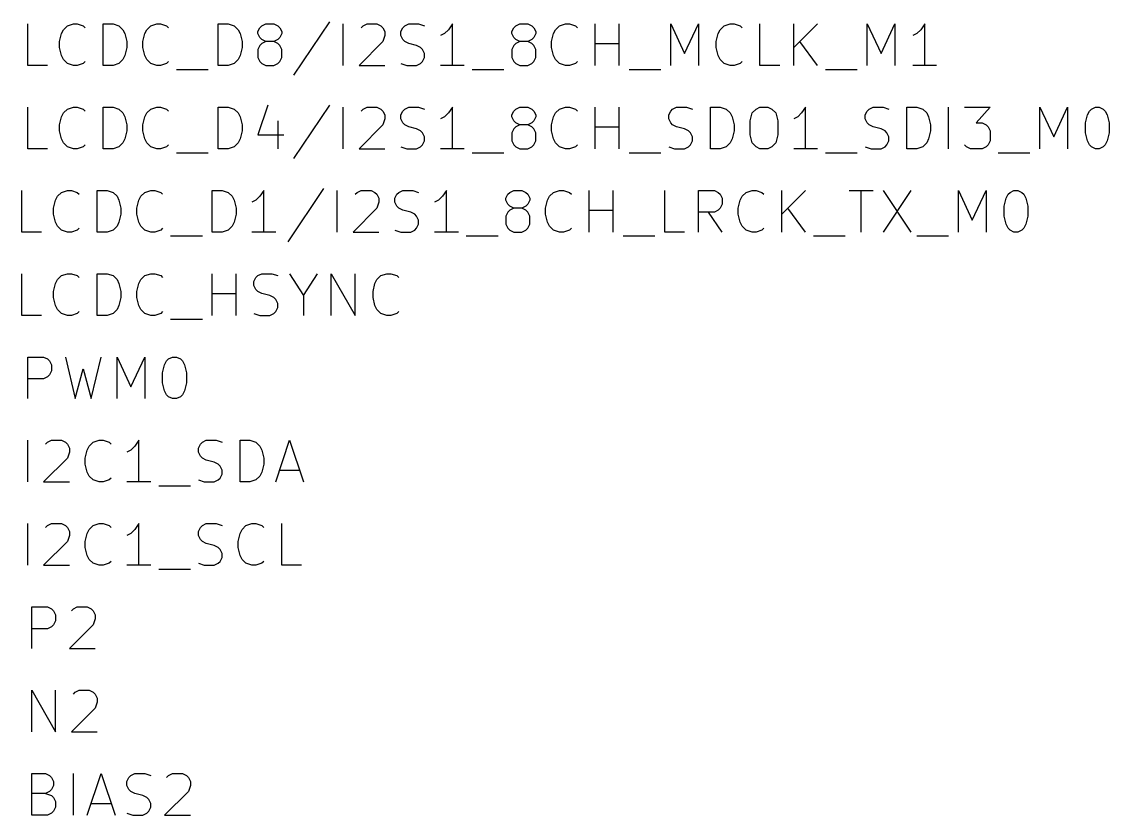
# Model space of a CAD drawing. Header units: millimetres. Extents: x 3 to 237, y -203 to -4.
# Drawn here: x 56.81 to 89.95, y -152.99 to -128.8 of the extents above; entities that cross this region are included whole.
import ezdxf

# ---------------------------------------------------------------- set-up
doc = ezdxf.new("R2010")
doc.units = ezdxf.units.MM
doc.layers.add('GREENSIXTYFIVE', color=129, linetype='CONTINUOUS')

msp = doc.modelspace()

# ---------------------------------------------------------------- linework, layer by layer
at = {"layer": 'GREENSIXTYFIVE', "linetype": 'CONTINUOUS'}
for p, q in [((56.9927, -130.1275), (56.9927, -128.8575)), ((58.2023, -128.918), (58.3837, -128.8575)), ((58.3837, -128.8575), (58.5046, -128.8575)), ((58.5046, -128.8575), (58.6861, -128.918)), ((59.2908, -130.1275), (59.2908, -128.8575)), ((59.2908, -128.8575), (59.5932, -128.8575)), ((59.5932, -128.8575), (59.7746, -128.918)), ((60.7423, -128.918), (60.9237, -128.8575)), ((60.9237, -128.8575), (61.0446, -128.8575)), ((61.0446, -128.8575), (61.2261, -128.918)), ((62.7984, -130.1275), (62.7984, -128.8575)), ((62.7984, -128.8575), (63.1008, -128.8575)), ((63.1008, -128.8575), (63.2822, -128.918)), ((64.1289, -128.918), (64.2499, -128.8575)), ((64.2499, -128.8575), (64.4918, -128.8575)), ((64.4918, -128.8575), (64.6127, -128.918)), ((66.1851, -128.7971), (65.0965, -130.4299)), ((66.6084, -130.1275), (66.6084, -128.8575)), ((67.2132, -128.918), (67.3342, -128.8575)), ((67.3342, -128.8575), (67.6366, -128.8575)), ((67.6366, -128.8575), (67.7575, -128.918)), ((68.4832, -128.918), (68.6042, -128.8575)), ((68.6042, -128.8575), (68.9065, -128.8575)), ((68.9065, -128.8575), (69.088, -128.918)), ((69.9346, -128.8575), (69.8137, -129.039)), ((69.9346, -130.1275), (69.9346, -128.8575)), ((71.8698, -128.918), (71.9908, -128.8575)), ((71.9908, -128.8575), (72.2327, -128.8575)), ((72.2327, -128.8575), (72.3536, -128.918)), ((73.2003, -128.918), (73.3817, -128.8575)), ((73.3817, -128.8575), (73.5026, -128.8575)), ((73.5026, -128.8575), (73.6841, -128.918)), ((74.2888, -130.1275), (74.2888, -128.8575)), ((75.0145, -130.1275), (75.0145, -128.8575)), ((76.5869, -130.1275), (76.5869, -128.8575)), ((76.5869, -128.8575), (77.0103, -129.7647)), ((77.0103, -129.7647), (77.4336, -128.8575)), ((77.4336, -128.8575), (77.4336, -130.1275)), ((78.2198, -128.918), (78.4012, -128.8575)), ((78.4012, -128.8575), (78.5221, -128.8575)), ((78.5221, -128.8575), (78.7036, -128.918)), ((79.3083, -130.1275), (79.3083, -128.8575)), ((80.3364, -130.1275), (80.3364, -128.8575)), ((81.0621, -128.8575), (80.3364, -129.5832)), ((82.574, -130.1275), (82.574, -128.8575)), ((82.574, -128.8575), (82.9974, -129.7647)), ((82.9974, -129.7647), (83.4207, -128.8575)), ((83.4207, -128.8575), (83.4207, -130.1275)), ((84.3278, -128.8575), (84.2069, -129.039)), ((84.3278, -130.1275), (84.3278, -128.8575)), ((57.9604, -129.4018), (58.0208, -129.1599)), ((58.0208, -129.1599), (58.0813, -129.039)), ((58.0813, -129.039), (58.2023, -128.918)), ((58.6861, -128.918), (58.7465, -128.9785)), ((59.7746, -128.918), (59.8956, -129.039)), ((59.8956, -129.039), (59.9561, -129.1599)), ((59.9561, -129.1599), (60.0165, -129.4018)), ((60.5004, -129.4018), (60.5608, -129.1599)), ((60.5608, -129.1599), (60.6213, -129.039)), ((60.6213, -129.039), (60.7423, -128.918)), ((61.2261, -128.918), (61.2865, -128.9785)), ((63.2822, -128.918), (63.4032, -129.039)), ((63.4032, -129.039), (63.4637, -129.1599)), ((63.4637, -129.1599), (63.5241, -129.4018)), ((64.008, -129.0994), (64.0684, -128.9785)), ((64.008, -129.1599), (64.008, -129.0994)), ((64.0684, -129.2809), (64.008, -129.1599)), ((64.0684, -128.9785), (64.1289, -128.918)), ((64.6127, -128.918), (64.6732, -128.9785)), ((64.6732, -128.9785), (64.7337, -129.0994)), ((64.7337, -129.1599), (64.6732, -129.2809)), ((64.7337, -129.0994), (64.7337, -129.1599)), ((67.1528, -128.9785), (67.2132, -128.918)), ((67.7575, -128.918), (67.818, -128.9785)), ((67.818, -128.9785), (67.8785, -129.0994)), ((67.8785, -129.2204), (67.818, -129.4018)), ((67.8785, -129.0994), (67.8785, -129.2204)), ((68.3623, -129.0994), (68.4227, -128.9785)), ((68.3623, -129.2204), (68.3623, -129.0994)), ((68.4227, -129.3413), (68.3623, -129.2204)), ((68.4227, -128.9785), (68.4832, -128.918)), ((69.6927, -129.1599), (69.5718, -129.2204)), ((69.8137, -129.039), (69.6927, -129.1599)), ((71.7489, -129.0994), (71.8093, -128.9785)), ((71.7489, -129.1599), (71.7489, -129.0994)), ((71.8093, -129.2809), (71.7489, -129.1599)), ((71.8093, -128.9785), (71.8698, -128.918)), ((72.3536, -128.918), (72.4141, -128.9785)), ((72.4141, -128.9785), (72.4746, -129.0994)), ((72.4746, -129.1599), (72.4141, -129.2809)), ((72.4746, -129.0994), (72.4746, -129.1599)), ((72.9584, -129.4018), (73.0188, -129.1599)), ((73.0188, -129.1599), (73.0793, -129.039)), ((73.0793, -129.039), (73.2003, -128.918)), ((73.6841, -128.918), (73.7445, -128.9785)), ((77.9779, -129.4018), (78.0383, -129.1599)), ((78.0383, -129.1599), (78.0988, -129.039)), ((78.0988, -129.039), (78.2198, -128.918)), ((78.7036, -128.918), (78.764, -128.9785)), ((84.0859, -129.1599), (83.965, -129.2204)), ((84.2069, -129.039), (84.0859, -129.1599)), ((57.9604, -129.5832), (57.9604, -129.4018)), ((60.0165, -129.4018), (60.0165, -129.5832)), ((60.5004, -129.5832), (60.5004, -129.4018)), ((63.5241, -129.4018), (63.5241, -129.5832)), ((64.0684, -129.5228), (64.008, -129.6437)), ((64.1289, -129.3413), (64.0684, -129.2809)), ((64.1289, -129.4623), (64.0684, -129.5228)), ((64.2499, -129.4018), (64.1289, -129.3413)), ((64.2499, -129.4018), (64.1289, -129.4623)), ((64.4918, -129.4018), (64.2499, -129.4018)), ((64.6127, -129.3413), (64.4918, -129.4018)), ((64.6127, -129.4623), (64.4918, -129.4018)), ((64.6732, -129.2809), (64.6127, -129.3413)), ((64.6732, -129.5228), (64.6127, -129.4623)), ((64.7337, -129.6437), (64.6732, -129.5228)), ((67.818, -129.4018), (67.0923, -130.1275)), ((68.4832, -129.4018), (68.4227, -129.3413)), ((68.6042, -129.4623), (68.4832, -129.4018)), ((68.8461, -129.5228), (68.6042, -129.4623)), ((68.967, -129.5832), (68.8461, -129.5228)), ((71.8093, -129.5228), (71.7489, -129.6437)), ((71.8698, -129.3413), (71.8093, -129.2809)), ((71.8698, -129.4623), (71.8093, -129.5228)), ((71.9908, -129.4018), (71.8698, -129.3413)), ((71.9908, -129.4018), (71.8698, -129.4623)), ((72.2327, -129.4018), (71.9908, -129.4018)), ((72.3536, -129.3413), (72.2327, -129.4018)), ((72.3536, -129.4623), (72.2327, -129.4018)), ((72.4141, -129.2809), (72.3536, -129.3413)), ((72.4141, -129.5228), (72.3536, -129.4623)), ((72.4746, -129.6437), (72.4141, -129.5228)), ((72.9584, -129.5832), (72.9584, -129.4018)), ((74.2888, -129.4623), (75.0145, -129.4623)), ((77.9779, -129.5832), (77.9779, -129.4018)), ((81.0621, -130.1275), (80.5179, -129.4018)), ((58.0208, -129.8251), (57.9604, -129.5832)), ((58.0813, -129.9461), (58.0208, -129.8251)), ((59.9561, -129.8251), (59.8956, -129.9461)), ((60.0165, -129.5832), (59.9561, -129.8251)), ((60.5608, -129.8251), (60.5004, -129.5832)), ((60.6213, -129.9461), (60.5608, -129.8251)), ((63.4637, -129.8251), (63.4032, -129.9461)), ((63.5241, -129.5832), (63.4637, -129.8251)), ((64.008, -129.6437), (64.008, -129.8856)), ((64.008, -129.8856), (64.0684, -130.0066)), ((64.6732, -130.0066), (64.7337, -129.8856)), ((64.7337, -129.8856), (64.7337, -129.6437)), ((69.0275, -129.6437), (68.967, -129.5832)), ((69.088, -129.7647), (69.0275, -129.6437)), ((69.0275, -130.0066), (69.088, -129.8856)), ((69.088, -129.8856), (69.088, -129.7647)), ((71.7489, -129.6437), (71.7489, -129.8856)), ((71.7489, -129.8856), (71.8093, -130.0066)), ((72.4141, -130.0066), (72.4746, -129.8856)), ((72.4746, -129.8856), (72.4746, -129.6437)), ((73.0188, -129.8251), (72.9584, -129.5832)), ((73.0793, -129.9461), (73.0188, -129.8251)), ((78.0383, -129.8251), (77.9779, -129.5832)), ((78.0988, -129.9461), (78.0383, -129.8251)), ((57.5975, -130.1275), (56.9927, -130.1275)), ((58.2023, -130.0671), (58.0813, -129.9461)), ((58.3837, -130.1275), (58.2023, -130.0671)), ((58.5046, -130.1275), (58.3837, -130.1275)), ((58.6861, -130.0671), (58.5046, -130.1275)), ((58.7465, -130.0066), (58.6861, -130.0671)), ((59.5932, -130.1275), (59.2908, -130.1275)), ((59.7746, -130.0671), (59.5932, -130.1275)), ((59.8956, -129.9461), (59.7746, -130.0671)), ((60.7423, -130.0671), (60.6213, -129.9461)), ((60.9237, -130.1275), (60.7423, -130.0671)), ((61.0446, -130.1275), (60.9237, -130.1275)), ((61.2261, -130.0671), (61.0446, -130.1275)), ((61.2865, -130.0066), (61.2261, -130.0671)), ((63.1008, -130.1275), (62.7984, -130.1275)), ((63.2822, -130.0671), (63.1008, -130.1275)), ((63.4032, -129.9461), (63.2822, -130.0671)), ((64.0684, -130.0066), (64.1289, -130.0671)), ((64.1289, -130.0671), (64.2499, -130.1275)), ((64.2499, -130.1275), (64.4918, -130.1275)), ((64.4918, -130.1275), (64.6127, -130.0671)), ((64.6127, -130.0671), (64.6732, -130.0066)), ((67.0923, -130.1275), (67.8785, -130.1275)), ((68.3623, -130.0671), (68.5437, -130.1275)), ((68.5437, -130.1275), (68.8461, -130.1275)), ((68.8461, -130.1275), (68.967, -130.0671)), ((68.967, -130.0671), (69.0275, -130.0066)), ((70.2975, -130.1275), (69.5718, -130.1275)), ((71.8093, -130.0066), (71.8698, -130.0671)), ((71.8698, -130.0671), (71.9908, -130.1275)), ((71.9908, -130.1275), (72.2327, -130.1275)), ((72.2327, -130.1275), (72.3536, -130.0671)), ((72.3536, -130.0671), (72.4141, -130.0066)), ((73.2003, -130.0671), (73.0793, -129.9461)), ((73.3817, -130.1275), (73.2003, -130.0671)), ((73.5026, -130.1275), (73.3817, -130.1275)), ((73.6841, -130.0671), (73.5026, -130.1275)), ((73.7445, -130.0066), (73.6841, -130.0671)), ((78.2198, -130.0671), (78.0988, -129.9461)), ((78.4012, -130.1275), (78.2198, -130.0671)), ((78.5221, -130.1275), (78.4012, -130.1275)), ((78.7036, -130.0671), (78.5221, -130.1275)), ((78.764, -130.0066), (78.7036, -130.0671)), ((79.9131, -130.1275), (79.3083, -130.1275)), ((84.6907, -130.1275), (83.965, -130.1275)), ((61.5285, -130.2485), (62.4961, -130.2485)), ((70.5394, -130.2485), (71.507, -130.2485)), ((75.317, -130.2485), (76.2846, -130.2485)), ((81.3041, -130.2485), (82.2717, -130.2485)), ((56.9927, -132.6675), (56.9927, -131.3975)), ((58.0813, -131.579), (58.2023, -131.458)), ((58.2023, -131.458), (58.3837, -131.3975)), ((58.3837, -131.3975), (58.5046, -131.3975)), ((58.5046, -131.3975), (58.6861, -131.458)), ((58.6861, -131.458), (58.7465, -131.5185)), ((59.2908, -132.6675), (59.2908, -131.3975)), ((59.2908, -131.3975), (59.5932, -131.3975)), ((59.5932, -131.3975), (59.7746, -131.458)), ((59.7746, -131.458), (59.8956, -131.579)), ((60.6213, -131.579), (60.7423, -131.458)), ((60.7423, -131.458), (60.9237, -131.3975)), ((60.9237, -131.3975), (61.0446, -131.3975)), ((61.0446, -131.3975), (61.2261, -131.458)), ((61.2261, -131.458), (61.2865, -131.5185)), ((62.7984, -132.6675), (62.7984, -131.3975)), ((62.7984, -131.3975), (63.1008, -131.3975)), ((63.1008, -131.3975), (63.2822, -131.458)), ((63.2822, -131.458), (63.4032, -131.579)), ((64.3103, -131.3371), (64.008, -132.2442)), ((66.1851, -131.3371), (65.0965, -132.9699)), ((66.6084, -132.6675), (66.6084, -131.3975)), ((67.1528, -131.5185), (67.2132, -131.458)), ((67.2132, -131.458), (67.3342, -131.3975)), ((67.3342, -131.3975), (67.6366, -131.3975)), ((67.6366, -131.3975), (67.7575, -131.458)), ((67.7575, -131.458), (67.818, -131.5185)), ((67.818, -131.5185), (67.8785, -131.6394)), ((68.3623, -131.6394), (68.4227, -131.5185)), ((68.4227, -131.5185), (68.4832, -131.458)), ((68.4832, -131.458), (68.6042, -131.3975)), ((68.6042, -131.3975), (68.9065, -131.3975)), ((68.9065, -131.3975), (69.088, -131.458)), ((69.9346, -131.3975), (69.8137, -131.579)), ((69.9346, -132.6675), (69.9346, -131.3975)), ((71.7489, -131.6394), (71.8093, -131.5185)), ((71.8093, -131.5185), (71.8698, -131.458)), ((71.8698, -131.458), (71.9908, -131.3975)), ((71.9908, -131.3975), (72.2327, -131.3975)), ((72.2327, -131.3975), (72.3536, -131.458)), ((72.3536, -131.458), (72.4141, -131.5185)), ((72.4141, -131.5185), (72.4746, -131.6394)), ((73.0793, -131.579), (73.2003, -131.458)), ((73.2003, -131.458), (73.3817, -131.3975)), ((73.3817, -131.3975), (73.5026, -131.3975)), ((73.5026, -131.3975), (73.6841, -131.458)), ((73.6841, -131.458), (73.7445, -131.5185)), ((74.2888, -132.6675), (74.2888, -131.3975)), ((75.0145, -132.6675), (75.0145, -131.3975)), ((76.5265, -131.6394), (76.5869, -131.5185)), ((76.5869, -131.5185), (76.6474, -131.458)), ((76.6474, -131.458), (76.7684, -131.3975)), ((76.7684, -131.3975), (77.0707, -131.3975)), ((77.0707, -131.3975), (77.2522, -131.458)), ((77.7964, -132.6675), (77.7964, -131.3975)), ((77.7964, -131.3975), (78.0988, -131.3975)), ((78.0988, -131.3975), (78.2802, -131.458)), ((78.2802, -131.458), (78.4012, -131.579)), ((79.0664, -131.579), (79.1874, -131.458)), ((79.1874, -131.458), (79.3083, -131.3975)), ((79.3083, -131.3975), (79.5502, -131.3975)), ((79.5502, -131.3975), (79.6712, -131.458)), ((79.6712, -131.458), (79.7921, -131.579)), ((80.6993, -131.3975), (80.5784, -131.579)), ((80.6993, -132.6675), (80.6993, -131.3975)), ((82.5136, -131.6394), (82.574, -131.5185)), ((82.574, -131.5185), (82.6345, -131.458)), ((82.6345, -131.458), (82.7555, -131.3975)), ((82.7555, -131.3975), (83.0578, -131.3975)), ((83.0578, -131.3975), (83.2393, -131.458)), ((83.7835, -132.6675), (83.7835, -131.3975)), ((83.7835, -131.3975), (84.0859, -131.3975)), ((84.0859, -131.3975), (84.2673, -131.458)), ((84.2673, -131.458), (84.3883, -131.579)), ((85.0535, -132.6675), (85.0535, -131.3975)), ((85.5374, -131.3975), (86.3236, -131.3975)), ((86.3236, -131.3975), (85.9002, -131.8813)), ((87.8354, -132.6675), (87.8354, -131.3975)), ((87.8354, -131.3975), (88.2588, -132.3047)), ((88.2588, -132.3047), (88.6821, -131.3975)), ((88.6821, -131.3975), (88.6821, -132.6675)), ((89.2868, -131.6394), (89.3473, -131.5185)), ((89.3473, -131.5185), (89.4078, -131.458)), ((89.4078, -131.458), (89.5287, -131.3975)), ((89.5287, -131.3975), (89.6497, -131.3975)), ((89.6497, -131.3975), (89.7706, -131.458)), ((89.7706, -131.458), (89.8311, -131.5185)), ((89.8311, -131.5185), (89.8916, -131.6394)), ((57.9604, -131.9418), (58.0208, -131.6999)), ((58.0208, -131.6999), (58.0813, -131.579)), ((59.8956, -131.579), (59.9561, -131.6999)), ((59.9561, -131.6999), (60.0165, -131.9418)), ((60.5004, -131.9418), (60.5608, -131.6999)), ((60.5608, -131.6999), (60.6213, -131.579)), ((63.4032, -131.579), (63.4637, -131.6999)), ((63.4637, -131.6999), (63.5241, -131.9418)), ((64.6127, -131.8209), (64.6127, -132.6675)), ((67.8785, -131.7604), (67.818, -131.9418)), ((67.8785, -131.6394), (67.8785, -131.7604)), ((68.3623, -131.7604), (68.3623, -131.6394)), ((68.4227, -131.8813), (68.3623, -131.7604)), ((68.4832, -131.9418), (68.4227, -131.8813)), ((69.6927, -131.6999), (69.5718, -131.7604)), ((69.8137, -131.579), (69.6927, -131.6999)), ((71.7489, -131.6999), (71.7489, -131.6394)), ((71.8093, -131.8209), (71.7489, -131.6999)), ((71.8698, -131.8813), (71.8093, -131.8209)), ((71.9908, -131.9418), (71.8698, -131.8813)), ((72.3536, -131.8813), (72.2327, -131.9418)), ((72.4141, -131.8209), (72.3536, -131.8813)), ((72.4746, -131.6999), (72.4141, -131.8209)), ((72.4746, -131.6394), (72.4746, -131.6999)), ((72.9584, -131.9418), (73.0188, -131.6999)), ((73.0188, -131.6999), (73.0793, -131.579)), ((76.5265, -131.7604), (76.5265, -131.6394)), ((76.5869, -131.8813), (76.5265, -131.7604)), ((76.6474, -131.9418), (76.5869, -131.8813)), ((78.4012, -131.579), (78.4617, -131.6999)), ((78.4617, -131.6999), (78.5221, -131.9418)), ((79.006, -131.8209), (79.0664, -131.579)), ((79.006, -132.2442), (79.006, -131.8209)), ((79.7921, -131.579), (79.8526, -131.8209)), ((79.8526, -131.8209), (79.8526, -132.2442)), ((80.4574, -131.6999), (80.3365, -131.7604)), ((80.5784, -131.579), (80.4574, -131.6999)), ((82.5136, -131.7604), (82.5136, -131.6394)), ((82.574, -131.8813), (82.5136, -131.7604)), ((82.6345, -131.9418), (82.574, -131.8813)), ((84.3883, -131.579), (84.4488, -131.6999)), ((84.4488, -131.6999), (84.5092, -131.9418)), ((85.9002, -131.8813), (86.0817, -131.8813)), ((86.0817, -131.8813), (86.2026, -131.9418)), ((89.2264, -131.8813), (89.2868, -131.6394)), ((89.2264, -132.1837), (89.2264, -131.8813)), ((89.8916, -131.6394), (89.9521, -131.8813)), ((89.9521, -131.8813), (89.9521, -132.1837)), ((57.9604, -132.1232), (57.9604, -131.9418)), ((58.0208, -132.3651), (57.9604, -132.1232)), ((60.0165, -132.1232), (59.9561, -132.3651)), ((60.0165, -131.9418), (60.0165, -132.1232)), ((60.5004, -132.1232), (60.5004, -131.9418)), ((60.5608, -132.3651), (60.5004, -132.1232)), ((63.5241, -132.1232), (63.4637, -132.3651)), ((63.5241, -131.9418), (63.5241, -132.1232)), ((67.818, -131.9418), (67.0923, -132.6675)), ((68.6042, -132.0023), (68.4832, -131.9418)), ((68.8461, -132.0628), (68.6042, -132.0023)), ((68.967, -132.1232), (68.8461, -132.0628)), ((69.0275, -132.1837), (68.967, -132.1232)), ((69.088, -132.3047), (69.0275, -132.1837)), ((71.8093, -132.0628), (71.7489, -132.1837)), ((71.7489, -132.1837), (71.7489, -132.4256)), ((71.8698, -132.0023), (71.8093, -132.0628)), ((71.9908, -131.9418), (71.8698, -132.0023)), ((72.2327, -131.9418), (71.9908, -131.9418)), ((72.3536, -132.0023), (72.2327, -131.9418)), ((72.4141, -132.0628), (72.3536, -132.0023)), ((72.4746, -132.1837), (72.4141, -132.0628)), ((72.4746, -132.4256), (72.4746, -132.1837)), ((72.9584, -132.1232), (72.9584, -131.9418)), ((73.0188, -132.3651), (72.9584, -132.1232)), ((74.2888, -132.0023), (75.0145, -132.0023)), ((76.7684, -132.0023), (76.6474, -131.9418)), ((77.0103, -132.0628), (76.7684, -132.0023)), ((77.1312, -132.1232), (77.0103, -132.0628)), ((77.1917, -132.1837), (77.1312, -132.1232)), ((77.2522, -132.3047), (77.1917, -132.1837)), ((78.5221, -132.1232), (78.4617, -132.3651)), ((78.5221, -131.9418), (78.5221, -132.1232)), ((82.7555, -132.0023), (82.6345, -131.9418)), ((82.9974, -132.0628), (82.7555, -132.0023)), ((83.1183, -132.1232), (82.9974, -132.0628)), ((83.1788, -132.1837), (83.1183, -132.1232)), ((83.2393, -132.3047), (83.1788, -132.1837)), ((84.5092, -132.1232), (84.4488, -132.3651)), ((84.5092, -131.9418), (84.5092, -132.1232)), ((86.2026, -131.9418), (86.2631, -132.0023)), ((86.2631, -132.0023), (86.3236, -132.1232)), ((86.3236, -132.1232), (86.3236, -132.4256)), ((89.2868, -132.4256), (89.2264, -132.1837)), ((89.9521, -132.1837), (89.8916, -132.4256)), ((58.0813, -132.4861), (58.0208, -132.3651)), ((58.2023, -132.6071), (58.0813, -132.4861)), ((58.7465, -132.5466), (58.6861, -132.6071)), ((59.8956, -132.4861), (59.7746, -132.6071)), ((59.9561, -132.3651), (59.8956, -132.4861)), ((60.6213, -132.4861), (60.5608, -132.3651)), ((60.7423, -132.6071), (60.6213, -132.4861)), ((61.2865, -132.5466), (61.2261, -132.6071)), ((63.4032, -132.4861), (63.2822, -132.6071)), ((63.4637, -132.3651), (63.4032, -132.4861)), ((64.008, -132.2442), (64.7941, -132.2442)), ((68.967, -132.6071), (69.0275, -132.5466)), ((69.0275, -132.5466), (69.088, -132.4256)), ((69.088, -132.4256), (69.088, -132.3047)), ((71.7489, -132.4256), (71.8093, -132.5466)), ((71.8093, -132.5466), (71.8698, -132.6071)), ((72.3536, -132.6071), (72.4141, -132.5466)), ((72.4141, -132.5466), (72.4746, -132.4256)), ((73.0793, -132.4861), (73.0188, -132.3651)), ((73.2003, -132.6071), (73.0793, -132.4861)), ((73.7445, -132.5466), (73.6841, -132.6071)), ((77.1312, -132.6071), (77.1917, -132.5466)), ((77.1917, -132.5466), (77.2522, -132.4256)), ((77.2522, -132.4256), (77.2522, -132.3047)), ((78.4012, -132.4861), (78.2802, -132.6071)), ((78.4617, -132.3651), (78.4012, -132.4861)), ((79.0664, -132.4861), (79.006, -132.2442)), ((79.1874, -132.6071), (79.0664, -132.4861)), ((79.7921, -132.4861), (79.6712, -132.6071)), ((79.8526, -132.2442), (79.7921, -132.4861)), ((83.1183, -132.6071), (83.1788, -132.5466)), ((83.1788, -132.5466), (83.2393, -132.4256)), ((83.2393, -132.4256), (83.2393, -132.3047)), ((84.3883, -132.4861), (84.2673, -132.6071)), ((84.4488, -132.3651), (84.3883, -132.4861)), ((85.5979, -132.6071), (85.5374, -132.5466)), ((86.2631, -132.5466), (86.2026, -132.6071)), ((86.3236, -132.4256), (86.2631, -132.5466)), ((89.3473, -132.5466), (89.2868, -132.4256)), ((89.4078, -132.6071), (89.3473, -132.5466)), ((89.8311, -132.5466), (89.7706, -132.6071)), ((89.8916, -132.4256), (89.8311, -132.5466)), ((57.5975, -132.6675), (56.9927, -132.6675)), ((58.3837, -132.6675), (58.2023, -132.6071)), ((58.5046, -132.6675), (58.3837, -132.6675)), ((58.6861, -132.6071), (58.5046, -132.6675)), ((59.5932, -132.6675), (59.2908, -132.6675)), ((59.7746, -132.6071), (59.5932, -132.6675)), ((60.9237, -132.6675), (60.7423, -132.6071)), ((61.0446, -132.6675), (60.9237, -132.6675)), ((61.2261, -132.6071), (61.0446, -132.6675)), ((61.5285, -132.7885), (62.4961, -132.7885)), ((63.1008, -132.6675), (62.7984, -132.6675)), ((63.2822, -132.6071), (63.1008, -132.6675)), ((67.0923, -132.6675), (67.8785, -132.6675)), ((68.3623, -132.6071), (68.5437, -132.6675)), ((68.5437, -132.6675), (68.8461, -132.6675)), ((68.8461, -132.6675), (68.967, -132.6071)), ((70.2975, -132.6675), (69.5718, -132.6675)), ((70.5394, -132.7885), (71.507, -132.7885)), ((71.8698, -132.6071), (71.9908, -132.6675)), ((71.9908, -132.6675), (72.2327, -132.6675)), ((72.2327, -132.6675), (72.3536, -132.6071)), ((73.3817, -132.6675), (73.2003, -132.6071)), ((73.5026, -132.6675), (73.3817, -132.6675)), ((73.6841, -132.6071), (73.5026, -132.6675)), ((75.317, -132.7885), (76.2846, -132.7885)), ((76.5265, -132.6071), (76.7079, -132.6675)), ((76.7079, -132.6675), (77.0103, -132.6675)), ((77.0103, -132.6675), (77.1312, -132.6071)), ((78.0988, -132.6675), (77.7964, -132.6675)), ((78.2802, -132.6071), (78.0988, -132.6675)), ((79.3083, -132.6675), (79.1874, -132.6071)), ((79.5502, -132.6675), (79.3083, -132.6675)), ((79.6712, -132.6071), (79.5502, -132.6675)), ((81.0622, -132.6675), (80.3365, -132.6675)), ((81.3041, -132.7885), (82.2717, -132.7885)), ((82.5136, -132.6071), (82.695, -132.6675)), ((82.695, -132.6675), (82.9974, -132.6675)), ((82.9974, -132.6675), (83.1183, -132.6071)), ((84.0859, -132.6675), (83.7835, -132.6675)), ((84.2673, -132.6071), (84.0859, -132.6675)), ((85.7188, -132.6675), (85.5979, -132.6071)), ((86.0817, -132.6675), (85.7188, -132.6675)), ((86.2026, -132.6071), (86.0817, -132.6675)), ((86.5655, -132.7885), (87.5331, -132.7885)), ((89.5287, -132.6675), (89.4078, -132.6071)), ((89.6497, -132.6675), (89.5287, -132.6675)), ((89.7706, -132.6071), (89.6497, -132.6675)), ((66.0037, -133.8771), (64.9151, -135.5099)), ((56.8113, -135.2075), (56.8113, -133.9375)), ((57.8394, -134.2399), (57.8999, -134.119)), ((57.8999, -134.119), (58.0209, -133.998)), ((58.0209, -133.998), (58.2023, -133.9375)), ((58.2023, -133.9375), (58.3232, -133.9375)), ((58.3232, -133.9375), (58.5047, -133.998)), ((58.5047, -133.998), (58.5651, -134.0585)), ((59.1094, -135.2075), (59.1094, -133.9375)), ((59.1094, -133.9375), (59.4118, -133.9375)), ((59.4118, -133.9375), (59.5932, -133.998)), ((59.5932, -133.998), (59.7142, -134.119)), ((59.7142, -134.119), (59.7747, -134.2399)), ((60.3794, -134.2399), (60.4399, -134.119)), ((60.4399, -134.119), (60.5609, -133.998)), ((60.5609, -133.998), (60.7423, -133.9375)), ((60.7423, -133.9375), (60.8632, -133.9375)), ((60.8632, -133.9375), (61.0447, -133.998)), ((61.0447, -133.998), (61.1051, -134.0585)), ((62.617, -135.2075), (62.617, -133.9375)), ((62.617, -133.9375), (62.9194, -133.9375)), ((62.9194, -133.9375), (63.1008, -133.998)), ((63.1008, -133.998), (63.2218, -134.119)), ((63.2218, -134.119), (63.2823, -134.2399)), ((64.0685, -134.119), (63.9475, -134.2399)), ((64.1894, -133.9375), (64.0685, -134.119)), ((64.1894, -135.2075), (64.1894, -133.9375)), ((66.427, -135.2075), (66.427, -133.9375)), ((66.9714, -134.0585), (67.0318, -133.998)), ((67.0318, -133.998), (67.1528, -133.9375)), ((67.1528, -133.9375), (67.4552, -133.9375)), ((67.4552, -133.9375), (67.5761, -133.998)), ((67.5761, -133.998), (67.6366, -134.0585)), ((67.6366, -134.0585), (67.6971, -134.1794)), ((67.6971, -134.1794), (67.6971, -134.3004)), ((68.1809, -134.1794), (68.2413, -134.0585)), ((68.1809, -134.3004), (68.1809, -134.1794)), ((68.2413, -134.0585), (68.3018, -133.998)), ((68.3018, -133.998), (68.4228, -133.9375)), ((68.4228, -133.9375), (68.7251, -133.9375)), ((68.7251, -133.9375), (68.9066, -133.998)), ((69.6323, -134.119), (69.5113, -134.2399)), ((69.7532, -133.9375), (69.6323, -134.119)), ((69.7532, -135.2075), (69.7532, -133.9375)), ((71.5675, -134.1794), (71.6279, -134.0585)), ((71.5675, -134.2399), (71.5675, -134.1794)), ((71.6279, -134.0585), (71.6884, -133.998)), ((71.6884, -133.998), (71.8094, -133.9375)), ((71.8094, -133.9375), (72.0513, -133.9375)), ((72.0513, -133.9375), (72.1722, -133.998)), ((72.1722, -133.998), (72.2327, -134.0585)), ((72.2327, -134.0585), (72.2932, -134.1794)), ((72.2932, -134.1794), (72.2932, -134.2399)), ((72.8374, -134.2399), (72.8979, -134.119)), ((72.8979, -134.119), (73.0189, -133.998)), ((73.0189, -133.998), (73.2003, -133.9375)), ((73.2003, -133.9375), (73.3212, -133.9375)), ((73.3212, -133.9375), (73.5027, -133.998)), ((73.5027, -133.998), (73.5631, -134.0585)), ((74.1074, -135.2075), (74.1074, -133.9375)), ((74.8331, -135.2075), (74.8331, -133.9375)), ((76.4055, -135.2075), (76.4055, -133.9375)), ((77.4336, -135.2075), (77.4336, -133.9375)), ((77.4336, -133.9375), (77.9174, -133.9375)), ((77.9174, -133.9375), (78.0384, -133.998)), ((78.0384, -133.998), (78.0989, -134.0585)), ((78.0989, -134.0585), (78.1593, -134.1794)), ((78.1593, -134.1794), (78.1593, -134.3609)), ((78.7036, -134.2399), (78.7641, -134.119)), ((78.7641, -134.119), (78.8851, -133.998)), ((78.8851, -133.998), (79.0665, -133.9375)), ((79.0665, -133.9375), (79.1874, -133.9375)), ((79.1874, -133.9375), (79.3689, -133.998)), ((79.3689, -133.998), (79.4293, -134.0585)), ((79.9736, -135.2075), (79.9736, -133.9375)), ((80.6993, -133.9375), (79.9736, -134.6632)), ((82.0298, -133.9375), (82.7555, -133.9375)), ((82.3927, -135.2075), (82.3927, -133.9375)), ((83.0579, -133.9375), (83.9045, -135.2075)), ((83.9045, -133.9375), (83.0579, -135.2075)), ((85.3559, -135.2075), (85.3559, -133.9375)), ((85.3559, -133.9375), (85.7793, -134.8447)), ((85.7793, -134.8447), (86.2026, -133.9375)), ((86.2026, -133.9375), (86.2026, -135.2075)), ((86.7469, -134.4213), (86.8073, -134.1794)), ((86.8073, -134.1794), (86.8678, -134.0585)), ((86.8678, -134.0585), (86.9283, -133.998)), ((86.9283, -133.998), (87.0492, -133.9375)), ((87.0492, -133.9375), (87.1702, -133.9375)), ((87.1702, -133.9375), (87.2911, -133.998)), ((87.2911, -133.998), (87.3516, -134.0585)), ((87.3516, -134.0585), (87.4121, -134.1794)), ((87.4121, -134.1794), (87.4726, -134.4213)), ((57.779, -134.4818), (57.8394, -134.2399)), ((57.779, -134.6632), (57.779, -134.4818)), ((59.7747, -134.2399), (59.8351, -134.4818)), ((59.8351, -134.4818), (59.8351, -134.6632)), ((60.319, -134.4818), (60.3794, -134.2399)), ((60.319, -134.6632), (60.319, -134.4818)), ((63.2823, -134.2399), (63.3427, -134.4818)), ((63.3427, -134.4818), (63.3427, -134.6632)), ((63.9475, -134.2399), (63.8266, -134.3004)), ((67.6366, -134.4818), (66.9109, -135.2075)), ((67.6971, -134.3004), (67.6366, -134.4818)), ((68.2413, -134.4213), (68.1809, -134.3004)), ((68.3018, -134.4818), (68.2413, -134.4213)), ((68.4228, -134.5423), (68.3018, -134.4818)), ((68.6647, -134.6028), (68.4228, -134.5423)), ((69.5113, -134.2399), (69.3904, -134.3004)), ((71.6279, -134.3609), (71.5675, -134.2399)), ((71.6884, -134.4213), (71.6279, -134.3609)), ((71.6884, -134.5423), (71.6279, -134.6028)), ((71.8094, -134.4818), (71.6884, -134.4213)), ((71.8094, -134.4818), (71.6884, -134.5423)), ((72.0513, -134.4818), (71.8094, -134.4818)), ((72.1722, -134.4213), (72.0513, -134.4818)), ((72.1722, -134.5423), (72.0513, -134.4818)), ((72.2327, -134.3609), (72.1722, -134.4213)), ((72.2327, -134.6028), (72.1722, -134.5423)), ((72.2932, -134.2399), (72.2327, -134.3609)), ((72.777, -134.4818), (72.8374, -134.2399)), ((72.777, -134.6632), (72.777, -134.4818)), ((74.1074, -134.5423), (74.8331, -134.5423)), ((78.0384, -134.5423), (77.9174, -134.6028)), ((78.0989, -134.4818), (78.0384, -134.5423)), ((78.1593, -134.3609), (78.0989, -134.4818)), ((78.6432, -134.4818), (78.7036, -134.2399)), ((78.6432, -134.6632), (78.6432, -134.4818)), ((80.6993, -135.2075), (80.1551, -134.4818)), ((86.7469, -134.7237), (86.7469, -134.4213)), ((87.4726, -134.4213), (87.4726, -134.7237)), ((57.8394, -134.9051), (57.779, -134.6632)), ((59.8351, -134.6632), (59.7747, -134.9051)), ((60.3794, -134.9051), (60.319, -134.6632)), ((63.3427, -134.6632), (63.2823, -134.9051)), ((68.7856, -134.6632), (68.6647, -134.6028)), ((68.8461, -134.7237), (68.7856, -134.6632)), ((68.9066, -134.8447), (68.8461, -134.7237)), ((68.9066, -134.9656), (68.9066, -134.8447)), ((71.6279, -134.6028), (71.5675, -134.7237)), ((71.5675, -134.7237), (71.5675, -134.9656)), ((72.2932, -134.7237), (72.2327, -134.6028)), ((72.2932, -134.9656), (72.2932, -134.7237)), ((72.8374, -134.9051), (72.777, -134.6632)), ((77.9174, -134.6028), (77.4336, -134.6028)), ((78.1593, -135.2075), (77.736, -134.6028)), ((78.7036, -134.9051), (78.6432, -134.6632)), ((86.8073, -134.9656), (86.7469, -134.7237)), ((87.4726, -134.7237), (87.4121, -134.9656)), ((57.4161, -135.2075), (56.8113, -135.2075)), ((57.8999, -135.0261), (57.8394, -134.9051)), ((58.0209, -135.1471), (57.8999, -135.0261)), ((58.2023, -135.2075), (58.0209, -135.1471)), ((58.3232, -135.2075), (58.2023, -135.2075)), ((58.5047, -135.1471), (58.3232, -135.2075)), ((58.5651, -135.0866), (58.5047, -135.1471)), ((59.4118, -135.2075), (59.1094, -135.2075)), ((59.5932, -135.1471), (59.4118, -135.2075)), ((59.7142, -135.0261), (59.5932, -135.1471)), ((59.7747, -134.9051), (59.7142, -135.0261)), ((60.4399, -135.0261), (60.3794, -134.9051)), ((60.5609, -135.1471), (60.4399, -135.0261)), ((60.7423, -135.2075), (60.5609, -135.1471)), ((60.8632, -135.2075), (60.7423, -135.2075)), ((61.0447, -135.1471), (60.8632, -135.2075)), ((61.1051, -135.0866), (61.0447, -135.1471)), ((62.9194, -135.2075), (62.617, -135.2075)), ((63.1008, -135.1471), (62.9194, -135.2075)), ((63.2218, -135.0261), (63.1008, -135.1471)), ((63.2823, -134.9051), (63.2218, -135.0261)), ((64.5523, -135.2075), (63.8266, -135.2075)), ((66.9109, -135.2075), (67.6971, -135.2075)), ((68.1809, -135.1471), (68.3623, -135.2075)), ((68.3623, -135.2075), (68.6647, -135.2075)), ((68.6647, -135.2075), (68.7856, -135.1471)), ((68.7856, -135.1471), (68.8461, -135.0866)), ((68.8461, -135.0866), (68.9066, -134.9656)), ((70.1161, -135.2075), (69.3904, -135.2075)), ((71.5675, -134.9656), (71.6279, -135.0866)), ((71.6279, -135.0866), (71.6884, -135.1471)), ((71.6884, -135.1471), (71.8094, -135.2075)), ((71.8094, -135.2075), (72.0513, -135.2075)), ((72.0513, -135.2075), (72.1722, -135.1471)), ((72.1722, -135.1471), (72.2327, -135.0866)), ((72.2327, -135.0866), (72.2932, -134.9656)), ((72.8979, -135.0261), (72.8374, -134.9051)), ((73.0189, -135.1471), (72.8979, -135.0261)), ((73.2003, -135.2075), (73.0189, -135.1471)), ((73.3212, -135.2075), (73.2003, -135.2075)), ((73.5027, -135.1471), (73.3212, -135.2075)), ((73.5631, -135.0866), (73.5027, -135.1471)), ((77.0103, -135.2075), (76.4055, -135.2075)), ((78.7641, -135.0261), (78.7036, -134.9051)), ((78.8851, -135.1471), (78.7641, -135.0261)), ((79.0665, -135.2075), (78.8851, -135.1471)), ((79.1874, -135.2075), (79.0665, -135.2075)), ((79.3689, -135.1471), (79.1874, -135.2075)), ((79.4293, -135.0866), (79.3689, -135.1471)), ((86.8678, -135.0866), (86.8073, -134.9656)), ((86.9283, -135.1471), (86.8678, -135.0866)), ((87.0492, -135.2075), (86.9283, -135.1471)), ((87.1702, -135.2075), (87.0492, -135.2075)), ((87.2911, -135.1471), (87.1702, -135.2075)), ((87.3516, -135.0866), (87.2911, -135.1471)), ((87.4121, -134.9656), (87.3516, -135.0866)), ((61.3471, -135.3285), (62.3147, -135.3285)), ((70.358, -135.3285), (71.3256, -135.3285)), ((75.1356, -135.3285), (76.1032, -135.3285)), ((80.9413, -135.3285), (81.9089, -135.3285)), ((84.086, -135.3285), (85.0536, -135.3285)), ((56.8113, -137.7475), (56.8113, -136.4775)), ((57.8999, -136.659), (58.0209, -136.538)), ((58.0209, -136.538), (58.2023, -136.4775)), ((58.2023, -136.4775), (58.3232, -136.4775)), ((58.3232, -136.4775), (58.5047, -136.538)), ((58.5047, -136.538), (58.5651, -136.5985)), ((59.1094, -137.7475), (59.1094, -136.4775)), ((59.1094, -136.4775), (59.4118, -136.4775)), ((59.4118, -136.4775), (59.5932, -136.538)), ((59.5932, -136.538), (59.7142, -136.659)), ((60.4399, -136.659), (60.5609, -136.538)), ((60.5609, -136.538), (60.7423, -136.4775)), ((60.7423, -136.4775), (60.8632, -136.4775)), ((60.8632, -136.4775), (61.0447, -136.538)), ((61.0447, -136.538), (61.1051, -136.5985)), ((62.617, -137.7475), (62.617, -136.4775)), ((63.3427, -137.7475), (63.3427, -136.4775)), ((63.9475, -136.5985), (64.008, -136.538)), ((64.008, -136.538), (64.129, -136.4775)), ((64.129, -136.4775), (64.4313, -136.4775)), ((64.4313, -136.4775), (64.6128, -136.538)), ((64.9756, -136.4775), (65.3989, -137.1428)), ((65.3989, -137.1428), (65.8223, -136.4775)), ((66.2456, -137.7475), (66.2456, -136.4775)), ((66.2456, -136.4775), (66.9713, -137.7475)), ((66.9713, -137.7475), (66.9713, -136.4775)), ((67.6366, -136.659), (67.7576, -136.538)), ((67.7576, -136.538), (67.939, -136.4775)), ((67.939, -136.4775), (68.0599, -136.4775)), ((68.0599, -136.4775), (68.2414, -136.538)), ((68.2414, -136.538), (68.3018, -136.5985)), ((57.779, -137.0218), (57.8394, -136.7799)), ((57.8394, -136.7799), (57.8999, -136.659)), ((59.7142, -136.659), (59.7747, -136.7799)), ((59.7747, -136.7799), (59.8351, -137.0218)), ((60.319, -137.0218), (60.3794, -136.7799)), ((60.3794, -136.7799), (60.4399, -136.659)), ((63.8871, -136.7194), (63.9475, -136.5985)), ((63.8871, -136.8404), (63.8871, -136.7194)), ((63.9475, -136.9613), (63.8871, -136.8404)), ((67.5157, -137.0218), (67.5761, -136.7799)), ((67.5761, -136.7799), (67.6366, -136.659)), ((57.779, -137.2032), (57.779, -137.0218)), ((59.8351, -137.0218), (59.8351, -137.2032)), ((60.319, -137.2032), (60.319, -137.0218)), ((62.617, -137.0823), (63.3427, -137.0823)), ((64.008, -137.0218), (63.9475, -136.9613)), ((64.129, -137.0823), (64.008, -137.0218)), ((64.3709, -137.1428), (64.129, -137.0823)), ((64.4918, -137.2032), (64.3709, -137.1428)), ((65.3989, -137.1428), (65.3989, -137.7475)), ((67.5157, -137.2032), (67.5157, -137.0218)), ((57.8394, -137.4451), (57.779, -137.2032)), ((57.8999, -137.5661), (57.8394, -137.4451)), ((59.7747, -137.4451), (59.7142, -137.5661)), ((59.8351, -137.2032), (59.7747, -137.4451)), ((60.3794, -137.4451), (60.319, -137.2032)), ((60.4399, -137.5661), (60.3794, -137.4451)), ((64.5523, -137.2637), (64.4918, -137.2032)), ((64.6128, -137.3847), (64.5523, -137.2637)), ((64.5523, -137.6266), (64.6128, -137.5056)), ((64.6128, -137.5056), (64.6128, -137.3847)), ((67.5761, -137.4451), (67.5157, -137.2032)), ((67.6366, -137.5661), (67.5761, -137.4451)), ((57.4161, -137.7475), (56.8113, -137.7475)), ((58.0209, -137.6871), (57.8999, -137.5661)), ((58.2023, -137.7475), (58.0209, -137.6871)), ((58.3232, -137.7475), (58.2023, -137.7475)), ((58.5047, -137.6871), (58.3232, -137.7475)), ((58.5651, -137.6266), (58.5047, -137.6871)), ((59.4118, -137.7475), (59.1094, -137.7475)), ((59.5932, -137.6871), (59.4118, -137.7475)), ((59.7142, -137.5661), (59.5932, -137.6871)), ((60.5609, -137.6871), (60.4399, -137.5661)), ((60.7423, -137.7475), (60.5609, -137.6871)), ((60.8632, -137.7475), (60.7423, -137.7475)), ((61.0447, -137.6871), (60.8632, -137.7475)), ((61.1051, -137.6266), (61.0447, -137.6871)), ((63.8871, -137.6871), (64.0685, -137.7475)), ((64.0685, -137.7475), (64.3709, -137.7475)), ((64.3709, -137.7475), (64.4918, -137.6871)), ((64.4918, -137.6871), (64.5523, -137.6266)), ((67.7576, -137.6871), (67.6366, -137.5661)), ((67.939, -137.7475), (67.7576, -137.6871)), ((68.0599, -137.7475), (67.939, -137.7475)), ((68.2414, -137.6871), (68.0599, -137.7475)), ((68.3018, -137.6266), (68.2414, -137.6871)), ((61.3471, -137.8685), (62.3147, -137.8685)), ((56.9927, -140.2875), (56.9927, -139.0175)), ((56.9927, -139.0175), (57.4765, -139.0175)), ((57.4765, -139.0175), (57.5975, -139.078)), ((57.5975, -139.078), (57.658, -139.1385)), ((57.658, -139.1385), (57.7184, -139.2594)), ((58.1418, -139.0175), (58.4442, -140.2875)), ((58.928, -140.2875), (59.2304, -139.0175)), ((59.7141, -140.2875), (59.7141, -139.0175)), ((59.7141, -139.0175), (60.1375, -139.9247)), ((60.1375, -139.9247), (60.5608, -139.0175)), ((60.5608, -139.0175), (60.5608, -140.2875)), ((61.1655, -139.2594), (61.226, -139.1385)), ((61.226, -139.1385), (61.2865, -139.078)), ((61.2865, -139.078), (61.4074, -139.0175)), ((61.4074, -139.0175), (61.5284, -139.0175)), ((61.5284, -139.0175), (61.6493, -139.078)), ((61.6493, -139.078), (61.7098, -139.1385)), ((61.7098, -139.1385), (61.7703, -139.2594)), ((57.7184, -139.4409), (57.658, -139.5618)), ((57.7184, -139.2594), (57.7184, -139.4409)), ((58.4442, -140.2875), (58.6861, -139.3804)), ((58.6861, -139.3804), (58.928, -140.2875)), ((61.1051, -139.5013), (61.1655, -139.2594)), ((61.1051, -139.8037), (61.1051, -139.5013)), ((61.7703, -139.2594), (61.8308, -139.5013)), ((61.8308, -139.5013), (61.8308, -139.8037)), ((57.4765, -139.6828), (56.9927, -139.6828)), ((57.5975, -139.6223), (57.4765, -139.6828)), ((57.658, -139.5618), (57.5975, -139.6223)), ((61.1655, -140.0456), (61.1051, -139.8037)), ((61.8308, -139.8037), (61.7703, -140.0456)), ((61.226, -140.1666), (61.1655, -140.0456)), ((61.2865, -140.2271), (61.226, -140.1666)), ((61.7098, -140.1666), (61.6493, -140.2271)), ((61.7703, -140.0456), (61.7098, -140.1666)), ((61.4074, -140.2875), (61.2865, -140.2271)), ((61.5284, -140.2875), (61.4074, -140.2875)), ((61.6493, -140.2271), (61.5284, -140.2875)), ((56.9927, -142.8275), (56.9927, -141.5575)), ((57.5371, -141.6785), (57.5975, -141.618)), ((57.5975, -141.618), (57.7185, -141.5575)), ((57.7185, -141.5575), (58.0209, -141.5575)), ((58.0209, -141.5575), (58.1418, -141.618)), ((58.1418, -141.618), (58.2023, -141.6785)), ((58.2023, -141.6785), (58.2628, -141.7994)), ((58.2628, -141.7994), (58.2628, -141.9204)), ((58.807, -141.8599), (58.8675, -141.739)), ((58.8675, -141.739), (58.9885, -141.618)), ((58.9885, -141.618), (59.1699, -141.5575)), ((59.1699, -141.5575), (59.2908, -141.5575)), ((59.2908, -141.5575), (59.4723, -141.618)), ((59.4723, -141.618), (59.5327, -141.6785)), ((60.2585, -141.739), (60.1375, -141.8599)), ((60.3794, -141.5575), (60.2585, -141.739)), ((60.3794, -142.8275), (60.3794, -141.5575)), ((62.1937, -141.7994), (62.2541, -141.6785)), ((62.1937, -141.9204), (62.1937, -141.7994)), ((62.2541, -141.6785), (62.3146, -141.618)), ((62.3146, -141.618), (62.4356, -141.5575)), ((62.4356, -141.5575), (62.7379, -141.5575)), ((62.7379, -141.5575), (62.9194, -141.618)), ((63.4636, -142.8275), (63.4636, -141.5575)), ((63.4636, -141.5575), (63.766, -141.5575)), ((63.766, -141.5575), (63.9474, -141.618)), ((63.9474, -141.618), (64.0684, -141.739)), ((64.0684, -141.739), (64.1289, -141.8599)), ((64.5522, -142.8275), (64.9755, -141.5575)), ((64.9755, -141.5575), (65.3989, -142.8275)), ((58.2023, -142.1018), (57.4766, -142.8275)), ((58.2628, -141.9204), (58.2023, -142.1018)), ((58.7466, -142.1018), (58.807, -141.8599)), ((58.7466, -142.2832), (58.7466, -142.1018)), ((60.1375, -141.8599), (60.0166, -141.9204)), ((62.2541, -142.0413), (62.1937, -141.9204)), ((62.3146, -142.1018), (62.2541, -142.0413)), ((62.4356, -142.1623), (62.3146, -142.1018)), ((62.6775, -142.2228), (62.4356, -142.1623)), ((64.1289, -141.8599), (64.1893, -142.1018)), ((64.1893, -142.1018), (64.1893, -142.2832)), ((58.807, -142.5251), (58.7466, -142.2832)), ((62.7984, -142.2832), (62.6775, -142.2228)), ((62.8589, -142.3437), (62.7984, -142.2832)), ((62.9194, -142.4647), (62.8589, -142.3437)), ((62.9194, -142.5856), (62.9194, -142.4647)), ((64.1893, -142.2832), (64.1289, -142.5251)), ((64.6732, -142.4647), (65.2779, -142.4647)), ((57.4766, -142.8275), (58.2628, -142.8275)), ((58.8675, -142.6461), (58.807, -142.5251)), ((58.9885, -142.7671), (58.8675, -142.6461)), ((59.1699, -142.8275), (58.9885, -142.7671)), ((59.2908, -142.8275), (59.1699, -142.8275)), ((59.4723, -142.7671), (59.2908, -142.8275)), ((59.5327, -142.7066), (59.4723, -142.7671)), ((60.7423, -142.8275), (60.0166, -142.8275)), ((62.1937, -142.7671), (62.3751, -142.8275)), ((62.3751, -142.8275), (62.6775, -142.8275)), ((62.6775, -142.8275), (62.7984, -142.7671)), ((62.7984, -142.7671), (62.8589, -142.7066)), ((62.8589, -142.7066), (62.9194, -142.5856)), ((63.766, -142.8275), (63.4636, -142.8275)), ((63.9474, -142.7671), (63.766, -142.8275)), ((64.0684, -142.6461), (63.9474, -142.7671)), ((64.1289, -142.5251), (64.0684, -142.6461)), ((60.9842, -142.9485), (61.9518, -142.9485)), ((56.9927, -145.3675), (56.9927, -144.0975)), ((57.5371, -144.2185), (57.5975, -144.158)), ((57.5975, -144.158), (57.7185, -144.0975)), ((57.7185, -144.0975), (58.0209, -144.0975)), ((58.0209, -144.0975), (58.1418, -144.158)), ((58.1418, -144.158), (58.2023, -144.2185)), ((58.8675, -144.279), (58.9885, -144.158)), ((58.9885, -144.158), (59.1699, -144.0975)), ((59.1699, -144.0975), (59.2908, -144.0975)), ((59.2908, -144.0975), (59.4723, -144.158)), ((59.4723, -144.158), (59.5327, -144.2185)), ((60.3794, -144.0975), (60.2585, -144.279)), ((60.3794, -145.3675), (60.3794, -144.0975)), ((62.2541, -144.2185), (62.3146, -144.158)), ((62.3146, -144.158), (62.4356, -144.0975)), ((62.4356, -144.0975), (62.7379, -144.0975)), ((62.7379, -144.0975), (62.9194, -144.158)), ((63.5241, -144.279), (63.6451, -144.158)), ((63.6451, -144.158), (63.8265, -144.0975)), ((63.8265, -144.0975), (63.9474, -144.0975)), ((63.9474, -144.0975), (64.1289, -144.158)), ((64.1289, -144.158), (64.1893, -144.2185)), ((64.7336, -145.3675), (64.7336, -144.0975)), ((58.2023, -144.2185), (58.2628, -144.3394)), ((58.2628, -144.4604), (58.2023, -144.6418)), ((58.2628, -144.3394), (58.2628, -144.4604)), ((58.7466, -144.6418), (58.807, -144.3999)), ((58.807, -144.3999), (58.8675, -144.279)), ((60.1375, -144.3999), (60.0166, -144.4604)), ((60.2585, -144.279), (60.1375, -144.3999)), ((62.1937, -144.3394), (62.2541, -144.2185)), ((62.1937, -144.4604), (62.1937, -144.3394)), ((62.2541, -144.5813), (62.1937, -144.4604)), ((63.4032, -144.6418), (63.4636, -144.3999)), ((63.4636, -144.3999), (63.5241, -144.279)), ((58.2023, -144.6418), (57.4766, -145.3675)), ((58.7466, -144.8232), (58.7466, -144.6418)), ((58.807, -145.0651), (58.7466, -144.8232)), ((62.3146, -144.6418), (62.2541, -144.5813)), ((62.4356, -144.7023), (62.3146, -144.6418)), ((62.6775, -144.7628), (62.4356, -144.7023)), ((62.7984, -144.8232), (62.6775, -144.7628)), ((62.8589, -144.8837), (62.7984, -144.8232)), ((63.4032, -144.8232), (63.4032, -144.6418)), ((63.4636, -145.0651), (63.4032, -144.8232)), ((58.8675, -145.1861), (58.807, -145.0651)), ((62.9194, -145.0047), (62.8589, -144.8837)), ((62.8589, -145.2466), (62.9194, -145.1256)), ((62.9194, -145.1256), (62.9194, -145.0047)), ((63.5241, -145.1861), (63.4636, -145.0651)), ((57.4766, -145.3675), (58.2628, -145.3675)), ((58.9885, -145.3071), (58.8675, -145.1861)), ((59.1699, -145.3675), (58.9885, -145.3071)), ((59.2908, -145.3675), (59.1699, -145.3675)), ((59.4723, -145.3071), (59.2908, -145.3675)), ((59.5327, -145.2466), (59.4723, -145.3071)), ((60.7423, -145.3675), (60.0166, -145.3675)), ((62.1937, -145.3071), (62.3751, -145.3675)), ((62.3751, -145.3675), (62.6775, -145.3675)), ((62.6775, -145.3675), (62.7984, -145.3071)), ((62.7984, -145.3071), (62.8589, -145.2466)), ((63.6451, -145.3071), (63.5241, -145.1861)), ((63.8265, -145.3675), (63.6451, -145.3071)), ((63.9474, -145.3675), (63.8265, -145.3675)), ((64.1289, -145.3071), (63.9474, -145.3675)), ((64.1893, -145.2466), (64.1289, -145.3071)), ((65.3384, -145.3675), (64.7336, -145.3675)), ((60.9842, -145.4885), (61.9518, -145.4885)), ((57.1136, -147.9075), (57.1136, -146.6375)), ((57.1136, -146.6375), (57.5974, -146.6375)), ((57.5974, -146.6375), (57.7184, -146.698)), ((57.7184, -146.698), (57.7789, -146.7585)), ((57.7789, -146.7585), (57.8393, -146.8794)), ((58.3232, -146.7585), (58.3836, -146.698)), ((58.3836, -146.698), (58.5046, -146.6375)), ((58.5046, -146.6375), (58.807, -146.6375)), ((58.807, -146.6375), (58.9279, -146.698)), ((58.9279, -146.698), (58.9884, -146.7585)), ((58.9884, -146.7585), (59.0489, -146.8794)), ((57.8393, -147.0609), (57.7789, -147.1818)), ((57.8393, -146.8794), (57.8393, -147.0609)), ((59.0489, -147.0004), (58.9884, -147.1818)), ((59.0489, -146.8794), (59.0489, -147.0004)), ((57.5974, -147.3028), (57.1136, -147.3028)), ((57.7184, -147.2423), (57.5974, -147.3028)), ((57.7789, -147.1818), (57.7184, -147.2423)), ((58.9884, -147.1818), (58.2627, -147.9075)), ((58.2627, -147.9075), (59.0489, -147.9075)), ((57.1136, -150.4475), (57.1136, -149.1775)), ((57.1136, -149.1775), (57.8393, -150.4475)), ((57.8393, -150.4475), (57.8393, -149.1775)), ((58.3837, -149.2985), (58.4441, -149.238)), ((58.4441, -149.238), (58.5651, -149.1775)), ((58.5651, -149.1775), (58.8675, -149.1775)), ((58.8675, -149.1775), (58.9884, -149.238)), ((58.9884, -149.238), (59.0489, -149.2985)), ((59.0489, -149.2985), (59.1094, -149.4194)), ((59.1094, -149.4194), (59.1094, -149.5404)), ((59.0489, -149.7218), (58.3232, -150.4475)), ((59.1094, -149.5404), (59.0489, -149.7218)), ((58.3232, -150.4475), (59.1094, -150.4475)), ((57.1136, -152.9875), (57.1136, -151.7175)), ((57.1136, -151.7175), (57.537, -151.7175)), ((57.537, -151.7175), (57.6579, -151.778)), ((57.6579, -151.778), (57.7184, -151.8385)), ((58.3836, -152.9875), (58.3836, -151.7175)), ((58.807, -152.9875), (59.2303, -151.7175)), ((59.2303, -151.7175), (59.6537, -152.9875)), ((60.077, -151.8385), (60.1375, -151.778)), ((60.1375, -151.778), (60.2585, -151.7175)), ((60.2585, -151.7175), (60.5608, -151.7175)), ((60.5608, -151.7175), (60.7423, -151.778)), ((61.2261, -151.8385), (61.2865, -151.778)), ((61.2865, -151.778), (61.4075, -151.7175)), ((61.4075, -151.7175), (61.7099, -151.7175)), ((61.7099, -151.7175), (61.8308, -151.778)), ((61.8308, -151.778), (61.8913, -151.8385)), ((57.7184, -151.8385), (57.7789, -151.9594)), ((57.7789, -152.0804), (57.7184, -152.2013)), ((57.7789, -151.9594), (57.7789, -152.0804)), ((60.0166, -151.9594), (60.077, -151.8385)), ((60.0166, -152.0804), (60.0166, -151.9594)), ((60.077, -152.2013), (60.0166, -152.0804)), ((61.8913, -151.8385), (61.9518, -151.9594)), ((61.9518, -152.0804), (61.8913, -152.2618)), ((61.9518, -151.9594), (61.9518, -152.0804)), ((57.537, -152.3223), (57.1136, -152.3223)), ((57.6579, -152.2618), (57.537, -152.3223)), ((57.537, -152.3223), (57.7184, -152.3828)), ((57.7184, -152.2013), (57.6579, -152.2618)), ((57.7184, -152.3828), (57.7789, -152.4432)), ((57.7789, -152.4432), (57.8393, -152.5642)), ((60.1375, -152.2618), (60.077, -152.2013)), ((60.2585, -152.3223), (60.1375, -152.2618)), ((60.5004, -152.3828), (60.2585, -152.3223)), ((60.6213, -152.4432), (60.5004, -152.3828)), ((60.6818, -152.5037), (60.6213, -152.4432)), ((61.8913, -152.2618), (61.1656, -152.9875)), ((57.8393, -152.7456), (57.7789, -152.8666)), ((57.8393, -152.5642), (57.8393, -152.7456)), ((58.928, -152.6247), (59.5327, -152.6247)), ((60.7423, -152.6247), (60.6818, -152.5037)), ((60.6818, -152.8666), (60.7423, -152.7456)), ((60.7423, -152.7456), (60.7423, -152.6247)), ((57.5974, -152.9875), (57.1136, -152.9875)), ((57.7184, -152.9271), (57.5974, -152.9875)), ((57.7789, -152.8666), (57.7184, -152.9271)), ((60.0166, -152.9271), (60.198, -152.9875)), ((60.198, -152.9875), (60.5004, -152.9875)), ((60.5004, -152.9875), (60.6213, -152.9271)), ((60.6213, -152.9271), (60.6818, -152.8666)), ((61.1656, -152.9875), (61.9518, -152.9875))]:
    msp.add_line(p, q, dxfattribs=at)

doc.saveas('drawing.dxf')
